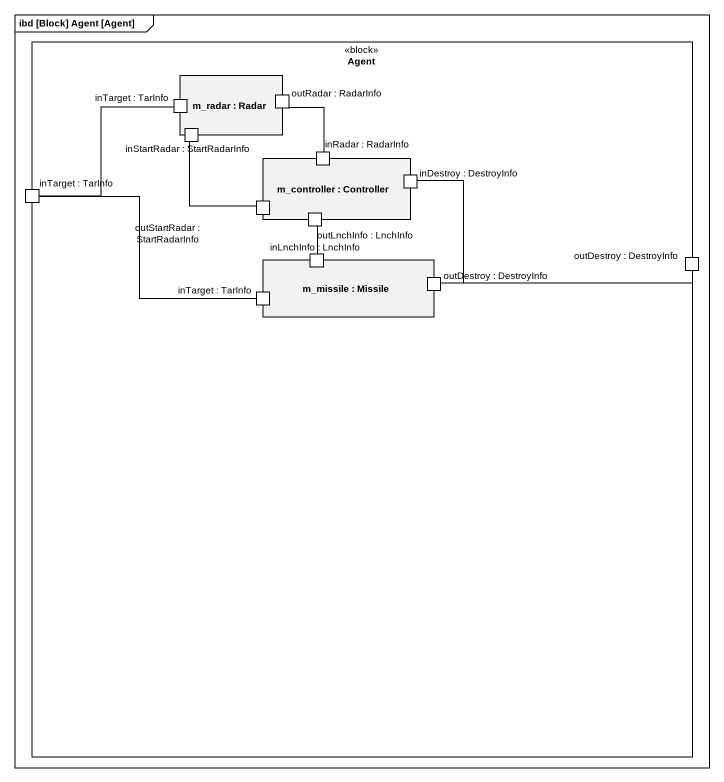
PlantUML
@startuml
mainframe ibd [Block] Agent [Agent]
rectangle "Agent" as Agent_ <<block>> {
  rectangle "m_radar : Radar" as m_radar {
    port "outRadar : RadarInfo" as outRadar_RadarInfo
    port "inTarget : TarInfo" as inTarget_TarInfo
    port "inStartRadar : StartRadarInfo" as inStartRadar_StartRadarInfo
  }
  rectangle "m_controller : Controller" as m_controller {
    port "inRadar : RadarInfo" as inRadar_RadarInfo
    port "inDestroy : DestroyInfo" as inDestroy_DestroyInfo
    port "outStartRadar : StartRadarInfo" as outStartRadar_StartRadarInfo
    port "outLnchInfo : LnchInfo" as outLnchInfo_LnchInfo
  }
  port "inTarget : TarInfo" as inTarget_TarInfo_2
  rectangle "m_missile : Missile" as m_missile {
    port "inLnchInfo : LnchInfo" as inLnchInfo_LnchInfo
    port "inTarget : TarInfo" as inTarget_TarInfo_3
    port "outDestroy : DestroyInfo" as outDestroy_DestroyInfo_2
  }
  port "outDestroy : DestroyInfo" as outDestroy_DestroyInfo
}
outRadar_RadarInfo -- inRadar_RadarInfo
inTarget_TarInfo -- inTarget_TarInfo_2
inTarget_TarInfo_2 -right- inTarget_TarInfo_3
outStartRadar_StartRadarInfo -up- inStartRadar_StartRadarInfo
outLnchInfo_LnchInfo -- inLnchInfo_LnchInfo
outDestroy_DestroyInfo_2 -up- inDestroy_DestroyInfo
outDestroy_DestroyInfo_2 -right- outDestroy_DestroyInfo
@enduml
